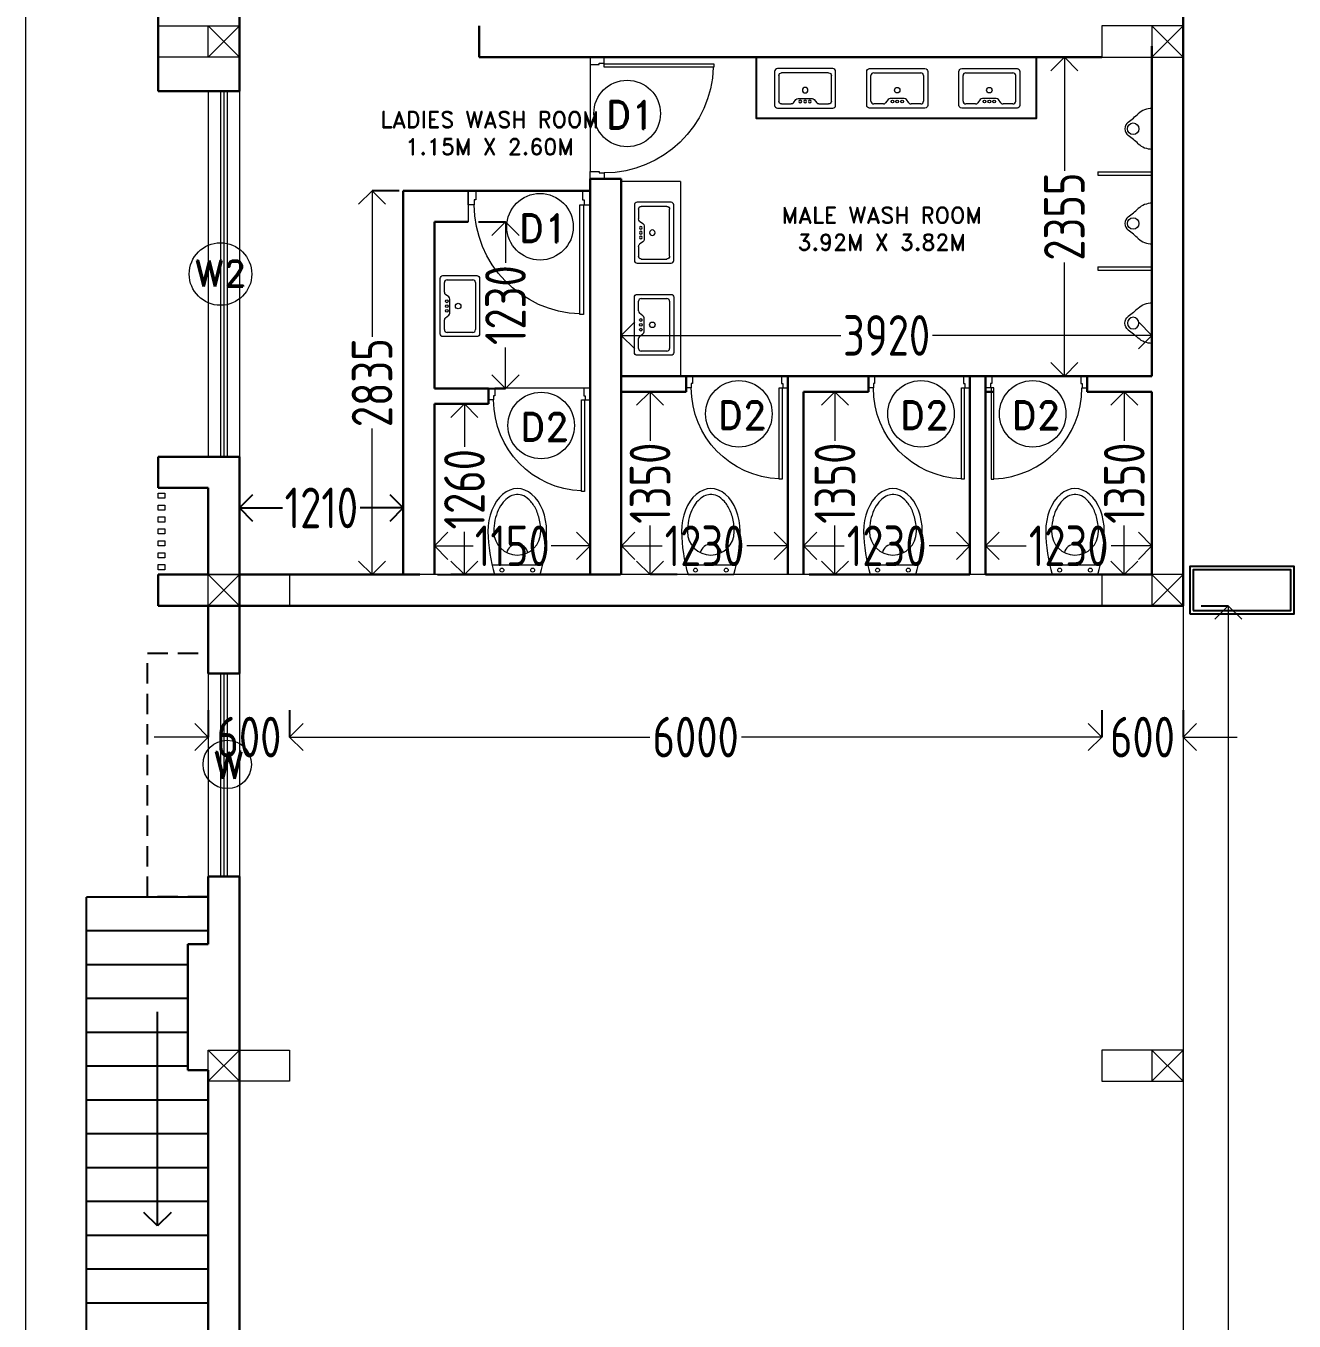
# Model space of a CAD drawing. Header units: inches. Extents: x -605 to 2991212, y -2872845 to 0.
# Drawn here: x 2447588 to 2456956, y -2774844 to -2765277 of the extents above; entities that cross this region are included whole.
import ezdxf

# ---------------------------------------------------------------- set-up
doc = ezdxf.new("R2010")
doc.units = ezdxf.units.IN
doc.header["$LTSCALE"] = 600
doc.header["$MEASUREMENT"] = 0
doc.linetypes.add('DASHED2', pattern=[0.375, 0.25, -0.125])
for name, color, linetype in [('BG&E - DIMENSIONS', 7, 'Continuous'), ('SnT-DIMENSION', 7, 'Continuous'), ('SnT-ROAD', 25, 'Continuous')]:
    doc.layers.add(name, color=color, linetype=linetype)
for name, color, linetype, lineweight in [('DIM', 251, 'Continuous', 0), ('elevation wall', 7, 'Continuous', 13), ('FURNITURE', 23, 'Continuous', 9), ('OBJET', 251, 'Continuous', 9), ('rRCC 2', 40, 'Continuous', 15), ('TEXT', 7, 'Continuous', 0), ('WALLS', 7, 'Continuous', 30)]:
    doc.layers.add(name, color=color, linetype=linetype, lineweight=lineweight)
doc.layers.add('window', color=7, linetype='Continuous', lineweight=15, true_color=0x735461)
doc.styles.add('DIM', font='geniso.shx', dxfattribs={"width": 0.85})
doc.styles.add('PV_ROMAND', font='romand.shx')
doc.styles.add('ROMAND', font='romand.shx')
doc.dimstyles.new('ST-100', dxfattribs={"dimscale": 100, "dimtxt": 2.5, "dimasz": 2, "dimexe": 0.18, "dimexo": 0.0625, "dimgap": 0.2, "dimtad": 0, "dimdec": 0, "dimzin": 0, "dimdsep": 46, "dimtxsty": 'DIM', "dimblk": 'OPEN90', "dimcen": 0.09, "dimclrd": 256, "dimclrt": 7, "dimadec": 0, "dimazin": 0, "dimtfac": 1, "dimtdec": 0, "dimtofl": 0, "dimtmove": 0, "dimatfit": 3, "dimldrblk": 'OPEN90', "dimfxl": 1, "dimtolj": 1, "dimtzin": 0, "dimlwd": -1, "dimarcsym": 0})

# ---------------------------------------------------------------- blocks, each defined once
blk = doc.blocks.new('_Open90')
at = {"color": 0, "linetype": 'ByBlock', "lineweight": -2}
for p, q in [((-0.5, 0.5), (0, 0)), ((0, 0), (-1, 0)), ((0, 0), (-0.5, -0.5))]:
    blk.add_line(p, q, dxfattribs=at)
blk = doc.blocks.new('*D2278')
at = {"layer": 'Defpoints', "color": 0, "linetype": 'ByBlock'}
for p in [(2611806, -2241094.8), (2613003.2, -2241094.8), (2613003.2, -2328514.8)]:
    blk.add_point(p, dxfattribs=at)
at = {"layer": 'DIM', "color": 0, "lineweight": -2}
for p, q in [((2612006, -2241094.8), (2611806, -2241094.8)), ((2612006, -2328514.8), (2611806, -2328514.8))]:
    blk.add_line(p, q, dxfattribs=at)
at = {"layer": 'DIM'}
for p, q in [((2611806, -2241294.8), (2611806, -2284363.9)), ((2611806, -2328314.8), (2611806, -2285245.6))]:
    blk.add_line(p, q, dxfattribs=at)
at = {"layer": 'DIM', "linetype": 'ByBlock', "xscale": 200, "yscale": 200, "zscale": 200}
for p, rotation in [((2611806, -2241094.8), 90), ((2611806, -2328514.8), 270)]:
    blk.add_blockref('_Open90', p, dxfattribs=dict(at, rotation=rotation))
at = {"layer": 'DIM', "color": 7, "linetype": 'ByBlock', "insert": (2611806, -2284804.8), "char_height": 300, "attachment_point": 5, "rotation": 90, "style": 'DIM'}
blk.add_mtext('\\A1;87420', dxfattribs=at)
blk = doc.blocks.new('sdfvgfdd')
at = {"layer": 'TEXT'}
blk.add_circle((2432365.2, -2352024.6), 178.8, dxfattribs=at)
at = {"layer": 'TEXT', "insert": (2432263.3, -2351931.7), "char_height": 200, "attachment_point": 1, "style": 'PV_ROMAND'}
blk.add_mtext('W', dxfattribs=at)
blk = doc.blocks.new('W2')
at = {"layer": 'TEXT'}
blk.add_circle((2459470.1, -2350999.3), 230.9, dxfattribs=at)
at = {"layer": 'TEXT', "insert": (2459278.3, -2350898.4), "char_height": 193.71, "attachment_point": 1, "style": 'PV_ROMAND'}
blk.add_mtext('W2', dxfattribs=at)
blk = doc.blocks.new('WC')
at = {"layer": 'OBJET'}
for p, q in [((-6.48, 2.5), (6.48, 2.5)), ((-5.84, 0), (5.84, 0))]:
    blk.add_line(p, q, dxfattribs=at)
for centre in [(-3.93, 1.15), (3.93, 1.15)]:
    blk.add_circle(centre, 0.504, dxfattribs=at)
for centre, radius, start, end in [((34.68, 11.75), 42.19, 181.0205, 196.1744), ((0, 11), 6, 180, 0), ((-34.68, 11.75), 42.19, 343.8256, 358.9795), ((0, 5), 2.79, 13.4234, 166.5766)]:
    blk.add_arc(centre, radius, start, end, dxfattribs=at)
blk.add_ellipse((0, 11), major_axis=(0, 11), ratio=0.681818, start_param=4.712389, end_param=7.853982, dxfattribs=at)
blk.add_open_spline([(6, 11), (6, 11.71), (5.95, 12.42), (5.68, 14.24), (5.38, 15.32), (4.55, 17.24), (4.03, 18.06), (2.88, 19.36), (2.26, 19.83), (1.01, 20.41), (0.39, 20.53), (-0.74, 20.46), (-1.26, 20.32), (-2.29, 19.8), (-2.8, 19.41), (-3.77, 18.39), (-4.22, 17.76), (-4.99, 16.29), (-5.31, 15.46), (-5.78, 13.68), (-5.93, 12.73), (-5.99, 11.52), (-6, 11.26), (-6, 11)], degree=3, knots=[4.712389, 4.712389, 4.712389, 4.712389, 4.92559, 4.92559, 5.275668, 5.275668, 5.625747, 5.625747, 5.975825, 5.975825, 6.325903, 6.325903, 6.616019, 6.616019, 6.906135, 6.906135, 7.196251, 7.196251, 7.486368, 7.486368, 7.776484, 7.776484, 7.853982, 7.853982, 7.853982, 7.853982], dxfattribs=at)
blk = doc.blocks.new('Urinal')
at = {"layer": 'OBJET'}
blk.add_circle((2454060.82, -2300340.1), 1.71, dxfattribs=at)
for centre, radius, start, end in [((2454055.28, -2300340.1), 6, 47.5611, 90), ((2454083.62, -2300309.11), 36, 227.5611, 233.6632), ((2454060.82, -2300340.1), 2.48, 306.3368, 53.6632), ((2454083.62, -2300371.1), 36, 126.3368, 132.4389), ((2454055.28, -2300340.1), 6, 270, 312.4389)]:
    blk.add_arc(centre, radius, start, end, dxfattribs=at)
blk = doc.blocks.new('door1')
at = {"layer": 'FURNITURE', "ltscale": 10}
blk.add_line((-29102.45, -2427.68), (-29134.02, -2427.68), dxfattribs=at)
for points in [[(-29103.25, -2391.1), (-29103.25, -2423.54), (-29102.22, -2423.54), (-29102.22, -2391.1)], [(-29134.02, -2425.03), (-29134.47, -2425.03), (-29134.47, -2423.52), (-29136.24, -2423.52), (-29136.24, -2427.68), (-29134.02, -2427.68)], [(-29102.45, -2425.03), (-29102.01, -2425.03), (-29102.01, -2423.52), (-29100.24, -2423.52), (-29100.24, -2427.68), (-29102.45, -2427.68)]]:
    blk.add_lwpolyline(points, close=True, dxfattribs=at)
blk.add_arc((-29102.22, -2423.52), 32.24, 91.8346, 180, dxfattribs=at)
blk = doc.blocks.new('D1')
at = {"layer": 'TEXT'}
blk.add_circle((2456730.2, -2276732.2), 245.7, dxfattribs=at)
at = {"layer": 'TEXT', "insert": (2456573, -2276639.1), "char_height": 206.12, "attachment_point": 1, "style": 'PV_ROMAND'}
blk.add_mtext('D1', dxfattribs=at)
blk = doc.blocks.new('D2')
at = {"layer": 'TEXT'}
blk.add_circle((2458088.9, -2300413.6), 245.7, dxfattribs=at)
at = {"layer": 'TEXT', "insert": (2457931.8, -2300320.5), "char_height": 206.12, "attachment_point": 1, "style": 'PV_ROMAND'}
blk.add_mtext('D2', dxfattribs=at)
blk = doc.blocks.new('*D2280')
at = {"layer": 'Defpoints', "color": 0, "linetype": 'ByBlock'}
for p in [(2620238.2, -2298520.3), (2620687.4, -2298520.3), (2620353.2, -2325509.3)]:
    blk.add_point(p, dxfattribs=at)
at = {"layer": 'DIM', "color": 0, "lineweight": -2}
for p, q in [((2620487.4, -2298520.3), (2620687.4, -2298520.3)), ((2620487.4, -2325509.3), (2620687.4, -2325509.3))]:
    blk.add_line(p, q, dxfattribs=at)
at = {"layer": 'DIM'}
for p, q in [((2620687.4, -2298720.3), (2620687.4, -2311585.8)), ((2620687.4, -2325309.3), (2620687.4, -2312443.7))]:
    blk.add_line(p, q, dxfattribs=at)
at = {"layer": 'DIM', "linetype": 'ByBlock', "xscale": 200, "yscale": 200, "zscale": 200}
for p, rotation in [((2620687.4, -2298520.3), 90), ((2620687.4, -2325509.3), 270)]:
    blk.add_blockref('_Open90', p, dxfattribs=dict(at, rotation=rotation))
at = {"layer": 'DIM', "color": 7, "linetype": 'ByBlock', "insert": (2620687.4, -2312014.8), "char_height": 300, "attachment_point": 5, "rotation": 90, "style": 'DIM'}
blk.add_mtext('\\A1;26989', dxfattribs=at)
blk = doc.blocks.new('*D2281')
at = {"layer": 'Defpoints', "color": 0, "linetype": 'ByBlock'}
for p in [(2613753.2, -2298520.3), (2619753.2, -2298520.3), (2613753.2, -2299490.4)]:
    blk.add_point(p, dxfattribs=at)
at = {"layer": 'DIM', "color": 0, "lineweight": -2}
for p, q in [((2613753.2, -2299290.4), (2613753.2, -2299490.4)), ((2619753.2, -2299290.4), (2619753.2, -2299490.4))]:
    blk.add_line(p, q, dxfattribs=at)
at = {"layer": 'DIM'}
for p, q in [((2613953.2, -2299490.4), (2616414.3, -2299490.4)), ((2619553.2, -2299490.4), (2617092, -2299490.4))]:
    blk.add_line(p, q, dxfattribs=at)
at = {"layer": 'DIM', "linetype": 'ByBlock', "xscale": 200, "yscale": 200, "zscale": 200, "rotation": 180}
blk.add_blockref('_Open90', (2613753.2, -2299490.4), dxfattribs=at)
at = {"layer": 'DIM', "linetype": 'ByBlock', "xscale": 200, "yscale": 200, "zscale": 200}
blk.add_blockref('_Open90', (2619753.2, -2299490.4), dxfattribs=at)
at = {"layer": 'DIM', "color": 7, "linetype": 'ByBlock', "insert": (2616753.2, -2299490.4), "char_height": 300, "attachment_point": 5, "style": 'DIM'}
blk.add_mtext('\\A1;6000', dxfattribs=at)
blk = doc.blocks.new('*D2282')
at = {"layer": 'Defpoints', "color": 0, "linetype": 'ByBlock'}
for p in [(2619753.2, -2298520.3), (2620353.2, -2298520.3), (2620353.2, -2299490.4)]:
    blk.add_point(p, dxfattribs=at)
at = {"layer": 'DIM', "color": 0, "lineweight": -2}
for p, q in [((2619753.2, -2299290.4), (2619753.2, -2299490.4)), ((2620353.2, -2299290.4), (2620353.2, -2299490.4))]:
    blk.add_line(p, q, dxfattribs=at)
at = {"layer": 'DIM'}
for p, q in [((2619553.2, -2299490.4), (2619353.2, -2299490.4)), ((2620553.2, -2299490.4), (2620753.2, -2299490.4))]:
    blk.add_line(p, q, dxfattribs=at)
at = {"layer": 'DIM', "linetype": 'ByBlock', "xscale": 200, "yscale": 200, "zscale": 200}
blk.add_blockref('_Open90', (2619753.2, -2299490.4), dxfattribs=at)
at = {"layer": 'DIM', "linetype": 'ByBlock', "xscale": 200, "yscale": 200, "zscale": 200, "rotation": 180}
blk.add_blockref('_Open90', (2620353.2, -2299490.4), dxfattribs=at)
at = {"layer": 'DIM', "color": 7, "linetype": 'ByBlock', "insert": (2620053.2, -2299490.4), "char_height": 300, "attachment_point": 5, "style": 'DIM'}
blk.add_mtext('\\A1;600', dxfattribs=at)
blk = doc.blocks.new('*D2283')
at = {"layer": 'Defpoints', "color": 0, "linetype": 'ByBlock'}
for p in [(2613153.2, -2298520.3), (2613753.2, -2298520.3), (2613753.2, -2299490.4)]:
    blk.add_point(p, dxfattribs=at)
at = {"layer": 'DIM', "color": 0, "lineweight": -2}
for p, q in [((2613153.2, -2299290.4), (2613153.2, -2299490.4)), ((2613753.2, -2299290.4), (2613753.2, -2299490.4))]:
    blk.add_line(p, q, dxfattribs=at)
at = {"layer": 'DIM'}
for p, q in [((2612953.2, -2299490.4), (2612753.2, -2299490.4)), ((2613953.2, -2299490.4), (2614153.2, -2299490.4))]:
    blk.add_line(p, q, dxfattribs=at)
at = {"layer": 'DIM', "linetype": 'ByBlock', "xscale": 200, "yscale": 200, "zscale": 200}
blk.add_blockref('_Open90', (2613153.2, -2299490.4), dxfattribs=at)
at = {"layer": 'DIM', "linetype": 'ByBlock', "xscale": 200, "yscale": 200, "zscale": 200, "rotation": 180}
blk.add_blockref('_Open90', (2613753.2, -2299490.4), dxfattribs=at)
at = {"layer": 'DIM', "color": 7, "linetype": 'ByBlock', "insert": (2613453.2, -2299490.4), "char_height": 300, "attachment_point": 5, "style": 'DIM'}
blk.add_mtext('\\A1;600', dxfattribs=at)
blk = doc.blocks.new('*D2284')
at = {"layer": 'Defpoints', "color": 0, "linetype": 'ByBlock'}
for p in [(2614593.3, -2295455.1), (2614362.8, -2298290.3), (2614593.3, -2298290.3)]:
    blk.add_point(p, dxfattribs=at)
at = {"layer": 'DIM', "color": 0, "lineweight": -2}
for p, q in [((2614562.8, -2295455.1), (2614362.8, -2295455.1)), ((2614562.8, -2298290.3), (2614362.8, -2298290.3))]:
    blk.add_line(p, q, dxfattribs=at)
at = {"layer": 'DIM'}
for p, q in [((2614362.8, -2295655.1), (2614362.8, -2296534)), ((2614362.8, -2298090.3), (2614362.8, -2297211.5))]:
    blk.add_line(p, q, dxfattribs=at)
at = {"layer": 'DIM', "linetype": 'ByBlock', "xscale": 200, "yscale": 200, "zscale": 200}
for p, rotation in [((2614362.8, -2295455.1), 90), ((2614362.8, -2298290.3), 270)]:
    blk.add_blockref('_Open90', p, dxfattribs=dict(at, rotation=rotation))
at = {"layer": 'DIM', "color": 7, "linetype": 'ByBlock', "insert": (2614362.8, -2296872.7), "char_height": 300, "attachment_point": 5, "rotation": 90, "style": 'DIM'}
blk.add_mtext('\\A1;2835', dxfattribs=at)
blk = doc.blocks.new('*D2285')
at = {"layer": 'Defpoints', "color": 0, "linetype": 'ByBlock'}
for p in [(2614823.3, -2295685.1), (2614823.3, -2296914.9), (2615348.4, -2296914.9)]:
    blk.add_point(p, dxfattribs=at)
at = {"layer": 'DIM', "color": 0, "lineweight": -2}
for p, q in [((2615148.4, -2295685.1), (2615348.4, -2295685.1)), ((2615148.4, -2296914.9), (2615348.4, -2296914.9))]:
    blk.add_line(p, q, dxfattribs=at)
at = {"layer": 'DIM'}
for p, q in [((2615348.4, -2295885.1), (2615348.4, -2295986.6)), ((2615348.4, -2296714.9), (2615348.4, -2296613.3))]:
    blk.add_line(p, q, dxfattribs=at)
at = {"layer": 'DIM', "linetype": 'ByBlock', "xscale": 200, "yscale": 200, "zscale": 200}
for p, rotation in [((2615348.4, -2295685.1), 90), ((2615348.4, -2296914.9), 270)]:
    blk.add_blockref('_Open90', p, dxfattribs=dict(at, rotation=rotation))
at = {"layer": 'DIM', "color": 7, "linetype": 'ByBlock', "insert": (2615348.4, -2296300), "char_height": 300, "attachment_point": 5, "rotation": 90, "style": 'DIM'}
blk.add_mtext('\\A1;1230', dxfattribs=at)
blk = doc.blocks.new('*D2286')
at = {"layer": 'Defpoints', "color": 0, "linetype": 'ByBlock'}
for p in [(2614823.3, -2297029.9), (2614823.3, -2298290.3), (2615045, -2298290.3)]:
    blk.add_point(p, dxfattribs=at)
at = {"layer": 'DIM', "color": 0, "lineweight": -2}
for p, q in [((2614845, -2297029.9), (2615045, -2297029.9)), ((2614845, -2298290.3), (2615045, -2298290.3))]:
    blk.add_line(p, q, dxfattribs=at)
at = {"layer": 'DIM'}
for p, q in [((2615045, -2297229.9), (2615045, -2297346.7)), ((2615045, -2298090.3), (2615045, -2297973.4))]:
    blk.add_line(p, q, dxfattribs=at)
at = {"layer": 'DIM', "linetype": 'ByBlock', "xscale": 200, "yscale": 200, "zscale": 200}
for p, rotation in [((2615045, -2297029.9), 90), ((2615045, -2298290.3), 270)]:
    blk.add_blockref('_Open90', p, dxfattribs=dict(at, rotation=rotation))
at = {"layer": 'DIM', "color": 7, "linetype": 'ByBlock', "insert": (2615045, -2297660.1), "char_height": 300, "attachment_point": 5, "rotation": 90, "style": 'DIM'}
blk.add_mtext('\\A1;1260', dxfattribs=at)
blk = doc.blocks.new('*D2287')
at = {"layer": 'Defpoints', "color": 0, "linetype": 'ByBlock'}
for p in [(2614823.3, -2297029.9), (2615973.6, -2297029.9), (2615973.6, -2298077.7)]:
    blk.add_point(p, dxfattribs=at)
at = {"layer": 'DIM', "color": 0, "lineweight": -2}
for p, q in [((2614823.3, -2297877.7), (2614823.3, -2298077.7)), ((2615973.6, -2297877.7), (2615973.6, -2298077.7))]:
    blk.add_line(p, q, dxfattribs=at)
at = {"layer": 'DIM'}
for p, q in [((2615023.3, -2298077.7), (2615110.6, -2298077.7)), ((2615773.6, -2298077.7), (2615686.3, -2298077.7))]:
    blk.add_line(p, q, dxfattribs=at)
at = {"layer": 'DIM', "linetype": 'ByBlock', "xscale": 200, "yscale": 200, "zscale": 200, "rotation": 180}
blk.add_blockref('_Open90', (2614823.3, -2298077.7), dxfattribs=at)
at = {"layer": 'DIM', "linetype": 'ByBlock', "xscale": 200, "yscale": 200, "zscale": 200}
blk.add_blockref('_Open90', (2615973.6, -2298077.7), dxfattribs=at)
at = {"layer": 'DIM', "color": 7, "linetype": 'ByBlock', "insert": (2615398.5, -2298077.7), "char_height": 300, "attachment_point": 5, "style": 'DIM'}
blk.add_mtext('\\A1;1150', dxfattribs=at)
blk = doc.blocks.new('*D2288')
at = {"layer": 'Defpoints', "color": 0, "linetype": 'ByBlock'}
for p in [(2620123.2, -2298077.7), (2618893.6, -2298290.3), (2620123.2, -2298290.3)]:
    blk.add_point(p, dxfattribs=at)
at = {"layer": 'DIM', "color": 0, "lineweight": -2}
for p, q in [((2618893.6, -2298277.7), (2618893.6, -2298077.7)), ((2620123.2, -2298277.7), (2620123.2, -2298077.7))]:
    blk.add_line(p, q, dxfattribs=at)
at = {"layer": 'DIM'}
for p, q in [((2619093.6, -2298077.7), (2619195, -2298077.7)), ((2619923.2, -2298077.7), (2619821.7, -2298077.7))]:
    blk.add_line(p, q, dxfattribs=at)
at = {"layer": 'DIM', "linetype": 'ByBlock', "xscale": 200, "yscale": 200, "zscale": 200, "rotation": 180}
blk.add_blockref('_Open90', (2618893.6, -2298077.7), dxfattribs=at)
at = {"layer": 'DIM', "linetype": 'ByBlock', "xscale": 200, "yscale": 200, "zscale": 200}
blk.add_blockref('_Open90', (2620123.2, -2298077.7), dxfattribs=at)
at = {"layer": 'DIM', "color": 7, "linetype": 'ByBlock', "insert": (2619508.4, -2298077.7), "char_height": 300, "attachment_point": 5, "style": 'DIM'}
blk.add_mtext('\\A1;1230', dxfattribs=at)
blk = doc.blocks.new('*D2289')
at = {"layer": 'Defpoints', "color": 0, "linetype": 'ByBlock'}
for p in [(2619918.9, -2296939.8), (2620123.2, -2296939.8), (2620123.2, -2298290.3)]:
    blk.add_point(p, dxfattribs=at)
at = {"layer": 'DIM', "color": 0, "lineweight": -2}
for p, q in [((2620118.9, -2296939.8), (2619918.9, -2296939.8)), ((2620118.9, -2298290.3), (2619918.9, -2298290.3))]:
    blk.add_line(p, q, dxfattribs=at)
at = {"layer": 'DIM'}
for p, q in [((2619918.9, -2297139.8), (2619918.9, -2297301.7)), ((2619918.9, -2298090.3), (2619918.9, -2297928.4))]:
    blk.add_line(p, q, dxfattribs=at)
at = {"layer": 'DIM', "linetype": 'ByBlock', "xscale": 200, "yscale": 200, "zscale": 200}
for p, rotation in [((2619918.9, -2296939.8), 90), ((2619918.9, -2298290.3), 270)]:
    blk.add_blockref('_Open90', p, dxfattribs=dict(at, rotation=rotation))
at = {"layer": 'DIM', "color": 7, "linetype": 'ByBlock', "insert": (2619918.9, -2297615.1), "char_height": 300, "attachment_point": 5, "rotation": 90, "style": 'DIM'}
blk.add_mtext('\\A1;1350', dxfattribs=at)
blk = doc.blocks.new('*D2290')
at = {"layer": 'Defpoints', "color": 0, "linetype": 'ByBlock'}
for p in [(2619476.4, -2294468.4), (2620123.2, -2294468.4), (2620123.2, -2296823.8)]:
    blk.add_point(p, dxfattribs=at)
at = {"layer": 'DIM', "color": 0, "lineweight": -2}
for p, q in [((2619676.4, -2294468.4), (2619476.4, -2294468.4)), ((2619676.4, -2296823.8), (2619476.4, -2296823.8))]:
    blk.add_line(p, q, dxfattribs=at)
at = {"layer": 'DIM'}
for p, q in [((2619476.4, -2294668.4), (2619476.4, -2295307.4)), ((2619476.4, -2296623.8), (2619476.4, -2295984.9))]:
    blk.add_line(p, q, dxfattribs=at)
at = {"layer": 'DIM', "linetype": 'ByBlock', "xscale": 200, "yscale": 200, "zscale": 200}
for p, rotation in [((2619476.4, -2294468.4), 90), ((2619476.4, -2296823.8), 270)]:
    blk.add_blockref('_Open90', p, dxfattribs=dict(at, rotation=rotation))
at = {"layer": 'DIM', "color": 7, "linetype": 'ByBlock', "insert": (2619476.4, -2295646.1), "char_height": 300, "attachment_point": 5, "rotation": 90, "style": 'DIM'}
blk.add_mtext('\\A1;2355', dxfattribs=at)
blk = doc.blocks.new('*D2294')
at = {"layer": 'BG&E - DIMENSIONS', "color": 0, "linetype": 'ByBlock', "lineweight": -2}
for p, q in [((2613383.2, -2298097.7), (2613383.2, -2297797.7)), ((2614593.3, -2298097.7), (2614593.3, -2297797.7))]:
    blk.add_line(p, q, dxfattribs=at)
at = {"layer": 'BG&E - DIMENSIONS', "linetype": 'ByBlock'}
for p, q in [((2613583.2, -2297797.7), (2613700.4, -2297797.7)), ((2614393.3, -2297797.7), (2614276.1, -2297797.7))]:
    blk.add_line(p, q, dxfattribs=at)
at = {"layer": 'Defpoints', "color": 0, "linetype": 'ByBlock'}
for p in [(2613383.2, -2297797.7), (2613383.2, -2298290.3), (2614593.3, -2298290.3)]:
    blk.add_point(p, dxfattribs=at)
at = {"layer": 'BG&E - DIMENSIONS', "linetype": 'ByBlock', "xscale": 200, "yscale": 200, "zscale": 200, "rotation": 180}
blk.add_blockref('_Open90', (2613383.2, -2297797.7), dxfattribs=at)
at = {"layer": 'BG&E - DIMENSIONS', "linetype": 'ByBlock', "xscale": 200, "yscale": 200, "zscale": 200}
blk.add_blockref('_Open90', (2614593.3, -2297797.7), dxfattribs=at)
at = {"layer": 'BG&E - DIMENSIONS', "color": 7, "linetype": 'ByBlock', "insert": (2613988.2, -2297797.7), "char_height": 300, "attachment_point": 5, "style": 'DIM'}
blk.add_mtext('\\A1;1210', dxfattribs=at)
blk = doc.blocks.new('*D2295')
at = {"layer": 'Defpoints', "color": 0, "linetype": 'ByBlock'}
for p in [(2618778.6, -2298077.7), (2617549, -2298290.3), (2618778.6, -2298290.3)]:
    blk.add_point(p, dxfattribs=at)
at = {"layer": 'DIM', "color": 0, "lineweight": -2}
for p, q in [((2617549, -2298277.7), (2617549, -2298077.7)), ((2618778.6, -2298277.7), (2618778.6, -2298077.7))]:
    blk.add_line(p, q, dxfattribs=at)
at = {"layer": 'DIM'}
for p, q in [((2617749, -2298077.7), (2617850.4, -2298077.7)), ((2618578.6, -2298077.7), (2618477.1, -2298077.7))]:
    blk.add_line(p, q, dxfattribs=at)
at = {"layer": 'DIM', "linetype": 'ByBlock', "xscale": 200, "yscale": 200, "zscale": 200, "rotation": 180}
blk.add_blockref('_Open90', (2617549, -2298077.7), dxfattribs=at)
at = {"layer": 'DIM', "linetype": 'ByBlock', "xscale": 200, "yscale": 200, "zscale": 200}
blk.add_blockref('_Open90', (2618778.6, -2298077.7), dxfattribs=at)
at = {"layer": 'DIM', "color": 7, "linetype": 'ByBlock', "insert": (2618163.8, -2298077.7), "char_height": 300, "attachment_point": 5, "style": 'DIM'}
blk.add_mtext('\\A1;1230', dxfattribs=at)
blk = doc.blocks.new('*D2296')
at = {"layer": 'Defpoints', "color": 0, "linetype": 'ByBlock'}
for p in [(2617782.1, -2296939.8), (2617986.4, -2296939.8), (2619331, -2298290.3)]:
    blk.add_point(p, dxfattribs=at)
at = {"layer": 'DIM', "color": 0, "lineweight": -2}
for p, q in [((2617982.1, -2296939.8), (2617782.1, -2296939.8)), ((2617982.1, -2298290.3), (2617782.1, -2298290.3))]:
    blk.add_line(p, q, dxfattribs=at)
at = {"layer": 'DIM'}
for p, q in [((2617782.1, -2297139.8), (2617782.1, -2297301.7)), ((2617782.1, -2298090.3), (2617782.1, -2297928.4))]:
    blk.add_line(p, q, dxfattribs=at)
at = {"layer": 'DIM', "linetype": 'ByBlock', "xscale": 200, "yscale": 200, "zscale": 200}
for p, rotation in [((2617782.1, -2296939.8), 90), ((2617782.1, -2298290.3), 270)]:
    blk.add_blockref('_Open90', p, dxfattribs=dict(at, rotation=rotation))
at = {"layer": 'DIM', "color": 7, "linetype": 'ByBlock', "insert": (2617782.1, -2297615.1), "char_height": 300, "attachment_point": 5, "rotation": 90, "style": 'DIM'}
blk.add_mtext('\\A1;1350', dxfattribs=at)
blk = doc.blocks.new('*D2297')
at = {"layer": 'Defpoints', "color": 0, "linetype": 'ByBlock'}
for p in [(2617433.6, -2298077.7), (2616204, -2298290.3), (2617433.6, -2298290.3)]:
    blk.add_point(p, dxfattribs=at)
at = {"layer": 'DIM', "color": 0, "lineweight": -2}
for p, q in [((2616204, -2298277.7), (2616204, -2298077.7)), ((2617433.6, -2298277.7), (2617433.6, -2298077.7))]:
    blk.add_line(p, q, dxfattribs=at)
at = {"layer": 'DIM'}
for p, q in [((2616404, -2298077.7), (2616505.4, -2298077.7)), ((2617233.6, -2298077.7), (2617132.1, -2298077.7))]:
    blk.add_line(p, q, dxfattribs=at)
at = {"layer": 'DIM', "linetype": 'ByBlock', "xscale": 200, "yscale": 200, "zscale": 200, "rotation": 180}
blk.add_blockref('_Open90', (2616204, -2298077.7), dxfattribs=at)
at = {"layer": 'DIM', "linetype": 'ByBlock', "xscale": 200, "yscale": 200, "zscale": 200}
blk.add_blockref('_Open90', (2617433.6, -2298077.7), dxfattribs=at)
at = {"layer": 'DIM', "color": 7, "linetype": 'ByBlock', "insert": (2616818.8, -2298077.7), "char_height": 300, "attachment_point": 5, "style": 'DIM'}
blk.add_mtext('\\A1;1230', dxfattribs=at)
blk = doc.blocks.new('*D2298')
at = {"layer": 'Defpoints', "color": 0, "linetype": 'ByBlock'}
for p in [(2616416, -2296939.8), (2616620.3, -2296939.8), (2619309.9, -2298290.3)]:
    blk.add_point(p, dxfattribs=at)
at = {"layer": 'DIM', "color": 0, "lineweight": -2}
for p, q in [((2616616, -2296939.8), (2616416, -2296939.8)), ((2616616, -2298290.3), (2616416, -2298290.3))]:
    blk.add_line(p, q, dxfattribs=at)
at = {"layer": 'DIM'}
for p, q in [((2616416, -2297139.8), (2616416, -2297301.7)), ((2616416, -2298090.3), (2616416, -2297928.4))]:
    blk.add_line(p, q, dxfattribs=at)
at = {"layer": 'DIM', "linetype": 'ByBlock', "xscale": 200, "yscale": 200, "zscale": 200}
for p, rotation in [((2616416, -2296939.8), 90), ((2616416, -2298290.3), 270)]:
    blk.add_blockref('_Open90', p, dxfattribs=dict(at, rotation=rotation))
at = {"layer": 'DIM', "color": 7, "linetype": 'ByBlock', "insert": (2616416, -2297615.1), "char_height": 300, "attachment_point": 5, "rotation": 90, "style": 'DIM'}
blk.add_mtext('\\A1;1350', dxfattribs=at)
blk = doc.blocks.new('svsdsdcsd')
at = {"layer": 'OBJET', "linetype": 'ByBlock'}
for p, q in [((165026.23, -53640.84), (165026.23, -53633.05)), ((165027.08, -53632.21), (165041.39, -53632.21)), ((165042.23, -53633.05), (165042.23, -53640.84)), ((165030.02, -53641.68), (165027.08, -53641.68)), ((165031.46, -53640.33), (165030.7, -53641.34)), ((165036.34, -53640), (165032.13, -53640)), ((165037.77, -53641.34), (165037.01, -53640.33)), ((165041.39, -53641.68), (165038.44, -53641.68))]:
    blk.add_line(p, q, dxfattribs=at)
blk.add_lwpolyline([(165042.66, -53642.94), (165025.81, -53642.94, -0.414214), (165024.97, -53642.1), (165024.97, -53631.78, -0.414214), (165025.81, -53630.94), (165042.66, -53630.94, -0.414214), (165043.5, -53631.78), (165043.5, -53642.1, -0.414214)], format="xyb", close=True, dxfattribs=at)
for centre, radius in [((165034.23, -53637.47), 0.842), ((165032.77, -53640.95), 0.421), ((165034.23, -53640.95), 0.421), ((165035.7, -53640.95), 0.421)]:
    blk.add_circle(centre, radius, dxfattribs=at)
for centre, start, end in [((165027.08, -53633.05), 90, 180), ((165041.39, -53633.05), 0, 90), ((165027.08, -53640.84), 180, 270), ((165030.02, -53640.84), 270, 323.1301), ((165032.13, -53640.84), 90, 143.1301), ((165036.34, -53640.84), 36.8699, 90), ((165038.44, -53640.84), 216.8699, 270), ((165041.39, -53640.84), 270, 0)]:
    blk.add_arc(centre, 0.842, start, end, dxfattribs=at)
blk = doc.blocks.new('*D2299')
at = {"layer": 'Defpoints', "color": 0, "linetype": 'ByBlock'}
for p in [(2616203.6, -2295863.5), (2620123.2, -2296164.5), (2620123.2, -2296523.6)]:
    blk.add_point(p, dxfattribs=at)
at = {"layer": 'DIM', "color": 0, "lineweight": -2}
for p, q in [((2616203.6, -2296323.6), (2616203.6, -2296523.6)), ((2620123.2, -2296323.6), (2620123.2, -2296523.6))]:
    blk.add_line(p, q, dxfattribs=at)
at = {"layer": 'DIM'}
for p, q in [((2616403.6, -2296523.6), (2617824.1, -2296523.6)), ((2619923.2, -2296523.6), (2618502.7, -2296523.6))]:
    blk.add_line(p, q, dxfattribs=at)
at = {"layer": 'DIM', "linetype": 'ByBlock', "xscale": 200, "yscale": 200, "zscale": 200, "rotation": 180}
blk.add_blockref('_Open90', (2616203.6, -2296523.6), dxfattribs=at)
at = {"layer": 'DIM', "linetype": 'ByBlock', "xscale": 200, "yscale": 200, "zscale": 200}
blk.add_blockref('_Open90', (2620123.2, -2296523.6), dxfattribs=at)
at = {"layer": 'DIM', "color": 7, "linetype": 'ByBlock', "insert": (2618163.4, -2296523.6), "char_height": 300, "attachment_point": 5, "style": 'DIM'}
blk.add_mtext('\\A1;3920', dxfattribs=at)
blk = doc.blocks.new('GGG')
at = {"color": 7, "linetype": 'DASHED2'}
for p, q in [((2612703.2, -2300670.5), (2612703.2, -2298870.3)), ((2612703.2, -2298870.3), (2613153.2, -2298870.3)), ((2613153.2, -2300670.5), (2612703.2, -2300670.5))]:
    blk.add_line(p, q, dxfattribs=at)
at = {"color": 1, "linetype": 'ByBlock'}
for p, q in [((2613153.2, -2300671.8), (2612253.2, -2300671.8)), ((2612253.2, -2306821.8), (2612253.2, -2300671.8)), ((2613153.2, -2300921.8), (2612253.2, -2300921.8)), ((2613003.2, -2301171.8), (2612253.2, -2301171.8)), ((2613003.2, -2301421.8), (2612253.2, -2301421.8)), ((2613003.2, -2301671.8), (2612253.2, -2301671.8)), ((2613003.2, -2301921.8), (2612253.2, -2301921.8)), ((2613153.2, -2302171.8), (2612253.2, -2302171.8)), ((2613153.2, -2302421.8), (2612253.2, -2302421.8)), ((2613153.2, -2302671.8), (2612253.2, -2302671.8)), ((2613153.2, -2302921.8), (2612253.2, -2302921.8)), ((2613153.2, -2303171.8), (2612253.2, -2303171.8)), ((2613153.2, -2303421.8), (2612253.2, -2303421.8)), ((2613153.2, -2303671.8), (2612253.2, -2303671.8))]:
    blk.add_line(p, q, dxfattribs=at)
blk.add_lwpolyline([(2617202.9, -2294467.4), (2619268.6, -2294467.4), (2619268.6, -2294920.3), (2617202.9, -2294920.3)], close=True)
at = {"color": 3, "linetype": 'ByBlock'}
blk.add_lwpolyline([(2620403.2, -2298580.3), (2621173.2, -2298580.3), (2621173.2, -2298230.3), (2620403.2, -2298230.3)], close=True, dxfattribs=at)
at = {"color": 2, "linetype": 'ByBlock'}
blk.add_lwpolyline([(2620428.2, -2298555.3), (2621148.2, -2298555.3), (2621148.2, -2298255.3), (2620428.2, -2298255.3)], close=True, dxfattribs=at)
at = {"layer": 'DIM', "linetype": 'ByBlock'}
blk.add_line((2619554.9, -2298290.3), (2613153.2, -2298290.3), dxfattribs=at)
at = {"layer": 'DIM'}
blk.add_lwpolyline([(2615073.6, -2295455.1), (2615073.6, -2295685.1)], dxfattribs=at)
at = {"layer": 'elevation wall', "color": 1, "linetype": 'ByBlock'}
blk.add_line((2613153.2, -2297740.3), (2613153.2, -2298190.3), dxfattribs=at)
at = {"layer": 'OBJET', "linetype": 'ByBlock'}
for q in [(2616203.6, -2295385.8), (2616641.5, -2296824.3)]:
    blk.add_line((2616641.5, -2295385.8), q, dxfattribs=at)
at = {"layer": 'rRCC 2', "color": 6}
for p, q in [((2613153.2, -2294237.4), (2613383.2, -2294467.4)), ((2613153.2, -2294467.4), (2613383.2, -2294237.4)), ((2620353.2, -2294237.4), (2620123.2, -2294467.4)), ((2620353.2, -2294467.4), (2620123.2, -2294237.4)), ((2613153.2, -2298290.3), (2613383.2, -2298520.3)), ((2613153.2, -2298520.3), (2613383.2, -2298290.3)), ((2620353.2, -2298290.3), (2620123.2, -2298520.3)), ((2620353.2, -2298520.3), (2620123.2, -2298290.3)), ((2613153.2, -2301801.8), (2613383.2, -2302031.8)), ((2613153.2, -2302031.8), (2613383.2, -2301801.8)), ((2620353.2, -2301801.8), (2620123.2, -2302031.8)), ((2620353.2, -2302031.8), (2620123.2, -2301801.8))]:
    blk.add_line(p, q, dxfattribs=at)
for points in [[(2612783.2, -2294467.4), (2612783.2, -2294237.4), (2613383.2, -2294237.4), (2613383.2, -2294467.4)], [(2613153.2, -2294237.4), (2613383.2, -2294237.4), (2613383.2, -2294467.4), (2613153.2, -2294467.4)], [(2620353.2, -2294467.4), (2620353.2, -2294237.4), (2619753.2, -2294237.4), (2619753.2, -2294467.4)], [(2620353.2, -2294237.4), (2620123.2, -2294237.4), (2620123.2, -2294467.4), (2620353.2, -2294467.4)], [(2613153.2, -2298520.3), (2613153.2, -2298290.3), (2613753.2, -2298290.3), (2613753.2, -2298520.3)], [(2613153.2, -2298290.3), (2613383.2, -2298290.3), (2613383.2, -2298520.3), (2613153.2, -2298520.3)], [(2620353.2, -2298520.3), (2620353.2, -2298290.3), (2619753.2, -2298290.3), (2619753.2, -2298520.3)], [(2620353.2, -2298290.3), (2620123.2, -2298290.3), (2620123.2, -2298520.3), (2620353.2, -2298520.3)], [(2613153.2, -2302031.8), (2613153.2, -2301801.8), (2613753.2, -2301801.8), (2613753.2, -2302031.8)], [(2613153.2, -2301801.8), (2613383.2, -2301801.8), (2613383.2, -2302031.8), (2613153.2, -2302031.8)], [(2620353.2, -2302031.8), (2620353.2, -2301801.8), (2619753.2, -2301801.8), (2619753.2, -2302031.8)], [(2620353.2, -2301801.8), (2620123.2, -2301801.8), (2620123.2, -2302031.8), (2620353.2, -2302031.8)]]:
    blk.add_lwpolyline(points, close=True, dxfattribs=at)
at = {"layer": 'WALLS', "linetype": 'ByBlock'}
for p, q in [((2620353.2, -2293251.7), (2620353.2, -2298520.3)), ((2612783.2, -2293820.3), (2612783.2, -2294720.3)), ((2613383.2, -2293820.3), (2613383.2, -2294720.3)), ((2615153.2, -2294467.4), (2615153.2, -2294237.4)), ((2620123.2, -2294387.4), (2620123.2, -2296824.8)), ((2615153.2, -2294467.4), (2619753.2, -2294467.4)), ((2612783.2, -2294720.3), (2613383.2, -2294720.3)), ((2615973.6, -2295367.4), (2615973.6, -2298290.3)), ((2616203.6, -2295367.4), (2616203.6, -2298290.3)), ((2616203.6, -2296824.3), (2616203.6, -2295367.4)), ((2614823.3, -2295455.1), (2615973.6, -2295455.1)), ((2614823.3, -2296914.9), (2614823.3, -2295685.1)), ((2616203.6, -2296824.3), (2616641.5, -2296824.3)), ((2620123.2, -2296824.8), (2616203.6, -2296824.8)), ((2616683.6, -2296824.8), (2616683.6, -2296939.8)), ((2617433.6, -2296824.8), (2617433.6, -2298290.3)), ((2618028.6, -2296824.8), (2618028.6, -2296939.8)), ((2618893.6, -2296824.8), (2618778.6, -2296824.8)), ((2618778.6, -2296824.8), (2618778.6, -2298290.3)), ((2618893.6, -2296824.8), (2618893.6, -2298290.3)), ((2619643.6, -2296824.8), (2619643.6, -2296939.8)), ((2615223.6, -2296914.9), (2614823.3, -2296914.9)), ((2615223.6, -2297029.9), (2615223.6, -2296914.9)), ((2616683.6, -2296939.8), (2616203.6, -2296939.8)), ((2617548.6, -2296939.8), (2617548.6, -2298290.3)), ((2618028.6, -2296939.8), (2617548.6, -2296939.8)), ((2618956.4, -2296939.8), (2618893.6, -2296939.8)), ((2620123.2, -2296939.8), (2619643.6, -2296939.8)), ((2620123.2, -2296939.8), (2620123.2, -2298290.3)), ((2614823.3, -2298290.3), (2614823.3, -2297029.9)), ((2615223.6, -2297029.9), (2614823.3, -2297029.9)), ((2612783.2, -2297650.3), (2612783.2, -2297420.3)), ((2612783.2, -2297420.3), (2613153.2, -2297420.3)), ((2613153.2, -2297420.3), (2613383.2, -2297420.3)), ((2613383.2, -2297420.3), (2613383.2, -2299020.3)), ((2612783.2, -2297650.3), (2613153.2, -2297650.3)), ((2613153.2, -2297650.3), (2613153.2, -2298290.3)), ((2613153.2, -2298290.3), (2612783.2, -2298290.3)), ((2612783.2, -2298520.3), (2612783.2, -2298290.3)), ((2613383.2, -2298290.3), (2614715.2, -2298290.3)), ((2614945.2, -2298290.3), (2616196.7, -2298290.3)), ((2617590.7, -2298290.3), (2618778.6, -2298290.3)), ((2618893.6, -2298290.3), (2620123.2, -2298290.3)), ((2613153.2, -2298520.3), (2612783.2, -2298520.3)), ((2613153.2, -2298520.3), (2613153.2, -2299020.3)), ((2613153.2, -2298520.3), (2620353.2, -2298520.3)), ((2613383.2, -2299020.3), (2613153.2, -2299020.3)), ((2613153.2, -2300520.3), (2613153.2, -2301020.3)), ((2613383.2, -2300520.3), (2613153.2, -2300520.3)), ((2613383.2, -2300520.3), (2613383.2, -2306850.3)), ((2613153.2, -2301020.3), (2613003.2, -2301020.3)), ((2613003.2, -2301020.3), (2613003.2, -2301950.3)), ((2613003.2, -2301950.3), (2613153.2, -2301950.3)), ((2613153.2, -2301950.3), (2613153.2, -2306700.3))]:
    blk.add_line(p, q, dxfattribs=at)
for points in [[(2615973.6, -2295367.4), (2616203.6, -2295367.4)], [(2614593.3, -2295455.1), (2614823.3, -2295455.1)], [(2614593.3, -2295455.1), (2614593.3, -2298290.3)], [(2614823.3, -2295685.1), (2615073.6, -2295685.1)]]:
    blk.add_lwpolyline(points, dxfattribs=at)
at = {"layer": 'window', "color": 146, "linetype": 'ByBlock', "true_color": 0x105689}
for p, q in [((2613153.2, -2294720.3), (2613153.2, -2297420.3)), ((2613243.2, -2294720.3), (2613243.2, -2297420.3)), ((2613268.2, -2294720.3), (2613268.2, -2297420.3)), ((2613293.2, -2294720.3), (2613293.2, -2297420.3)), ((2613383.2, -2294720.3), (2613383.2, -2297420.3)), ((2619723.2, -2295316.1), (2620123.2, -2295316.1)), ((2619723.2, -2295316.1), (2619723.2, -2295341.1)), ((2619723.2, -2295341.1), (2620123.2, -2295341.1)), ((2619723.2, -2296016.1), (2620123.2, -2296016.1)), ((2619723.2, -2296016.1), (2619723.2, -2296041.1)), ((2619723.2, -2296041.1), (2620123.2, -2296041.1)), ((2620353.2, -2298520.3), (2620353.2, -2325509.3)), ((2613153.2, -2299020.3), (2613153.2, -2300520.3)), ((2613243.2, -2299020.3), (2613243.2, -2300520.3)), ((2613268.2, -2299020.3), (2613268.2, -2300520.3)), ((2613293.2, -2299020.3), (2613293.2, -2300520.3)), ((2613383.2, -2299020.3), (2613383.2, -2300520.3))]:
    blk.add_line(p, q, dxfattribs=at)
at = {"layer": 'window'}
for points in [[(2612783.2, -2297726.3), (2612783.2, -2297688.3), (2612833.2, -2297688.3), (2612833.2, -2297726.3)], [(2612783.2, -2297814.3), (2612783.2, -2297776.3), (2612833.2, -2297776.3), (2612833.2, -2297814.3)], [(2612783.2, -2297902.3), (2612783.2, -2297864.3), (2612833.2, -2297864.3), (2612833.2, -2297902.3)], [(2612783.2, -2297990.3), (2612783.2, -2297952.3), (2612833.2, -2297952.3), (2612833.2, -2297990.3)], [(2612783.2, -2298078.3), (2612783.2, -2298040.3), (2612833.2, -2298040.3), (2612833.2, -2298078.3)], [(2612783.2, -2298166.3), (2612783.2, -2298128.3), (2612833.2, -2298128.3), (2612833.2, -2298166.3)], [(2612783.2, -2298254.3), (2612783.2, -2298216.3), (2612833.2, -2298216.3), (2612833.2, -2298254.3)]]:
    blk.add_lwpolyline(points, close=True, dxfattribs=at)
at = {"xscale": -24.28977272701566, "yscale": 24.28977272701566, "zscale": 24.28977272701566}
blk.add_blockref('svsdsdcsd', (6626205.5, -991869.9), dxfattribs=at)
at = {"yscale": 24.28977272701566, "zscale": 24.28977272701566}
for p, xscale, rotation in [((-1390402.1, -991869.9), 24.28977272701566, 360), ((-1389721.6, -991869.9), 24.28977272701566, 360), ((3919274.9, -6304408.9), -24.28977272701566, 270), ((3917840.9, 1712337), 24.28977272701566, 270), ((3919274.9, 1712198.7), 24.28977272701566, 270)]:
    blk.add_blockref('svsdsdcsd', p, dxfattribs=dict(at, xscale=xscale, rotation=rotation))
at = {"linetype": 'ByBlock', "xscale": 28.86666666666667, "yscale": 28.86666666666667, "zscale": 28.86666666666667}
for p in [(2615435.5, -2298290.3), (2616865.3, -2298290.3), (2618210.3, -2298290.3), (2619554.9, -2298290.3)]:
    blk.add_blockref('WC', p, dxfattribs=at)
at = {"layer": 'FURNITURE'}
for p, xscale, yscale, zscale, rotation in [((2676665.5, -1566961.5), -25.00000000022915, 25.00000000022915, 25.00000000022915, 270), ((3343479.6, -2356147.1), -25.00000000022915, 25.00000000022915, 25.00000000022915, 180), ((3223688.6, -2347401), -20.83333333353723, 20.83333333353723, 20.83333333353723, 180), ((3225033.6, -2347401), -20.83333333353723, 20.83333333353723, 20.83333333353723, 180), ((2012638.6, -2347401), 20.83333333353723, 20.83333333353723, 20.83333333353723, 180), ((3222228.6, -2347490.5), -20.83333333353723, 20.83333333353723, 20.83333333353723, 180)]:
    blk.add_blockref('door1', p, dxfattribs=dict(at, xscale=xscale, yscale=yscale, zscale=zscale, rotation=rotation))
at = {"layer": 'SnT-ROAD', "color": 4, "linetype": 'ByBlock'}
for name, p in [('D1', (159516.4, -18152.1)), ('D1', (158873.4, -18988.7)), ('W2', (153773.1, 54929)), ('D2', (158983.5, 3310.8)), ('D2', (160328.5, 3310.8)), ('D2', (161153.5, 3310.8)), ('D2', (157522.9, 3224.6)), ('sdfvgfdd', (180928, 52332.5))]:
    blk.add_blockref(name, p, dxfattribs=at)
at = {"layer": 'SnT-ROAD', "color": 4, "linetype": 'ByBlock', "xscale": 25, "yscale": 25, "zscale": 25, "rotation": 180}
for p in [(63971505.2, -59803499.7), (63971505.2, -59804199.7)]:
    blk.add_blockref('Urinal', p, dxfattribs=at)
at = {"layer": 'SnT-ROAD', "color": 4, "linetype": 'ByBlock', "xscale": -25, "yscale": 25, "zscale": 25}
blk.add_blockref('Urinal', (63971505.2, 55212069.9), dxfattribs=at)
at = {"layer": 'SnT-DIMENSION', "linetype": 'ByBlock', "char_height": 120, "width": 1617.645, "attachment_point": 3, "style": 'ROMAND'}
for s, insert in [('\\pxqc;\\A1;LADIES WASH ROOM\\P1.15M X 2.60M', (2616040.4, -2294869.5)), ('\\pxqc;\\A1;MALE WASH ROOM \\P3.92M X 3.82M', (2618936.8, -2295575.5))]:
    blk.add_mtext(s, dxfattribs=dict(at, insert=insert))
at = {"layer": 'BG&E - DIMENSIONS', "linetype": 'ByBlock'}
dim = blk.add_linear_dim(base=(2613383.2, -2297797.7), p1=(2614593.3, -2298290.3), p2=(2613383.2, -2298290.3), dimstyle='ST-100', override={"dimtxt": 3, "dimexe": 0, "dimexo": 0, "dimfxl": 3, "dimfxlon": 1, "dimtfillclr": 256, "dimarcsym": 1}, dxfattribs=at)
dim.commit()
dim.dimension.update_dxf_attribs({"geometry": '*D2294', "text_midpoint": (2613988.2, -2297797.7)})
at = {"layer": 'DIM'}
for base, p1, p2, override, picture, middle in [((2611806, -2241094.8), (2613003.2, -2328514.8), (2613003.2, -2241094.8), {"dimtxt": 3, "dimexe": 0, "dimexo": 0, "dimtmove": 1, "dimfxl": 2, "dimfxlon": 1, "dimtfillclr": 256, "dimarcsym": 1}, '*D2278', (2611806, -2284804.8)), ((2619476.4, -2294468.4), (2620123.2, -2296823.8), (2620123.2, -2294468.4), {"dimtxt": 3, "dimexe": 0, "dimexo": 0, "dimfxl": 2, "dimfxlon": 1, "dimtfillclr": 256, "dimarcsym": 1}, '*D2290', (2619476.4, -2295646.1)), ((2614362.8, -2298290.3), (2614593.3, -2295455.1), (2614593.3, -2298290.3), {"dimtxt": 3, "dimexe": 0, "dimexo": 0, "dimfxl": 2, "dimfxlon": 1, "dimtfillclr": 256, "dimarcsym": 1}, '*D2284', (2614362.8, -2296872.7)), ((2615348.4, -2296914.9), (2614823.3, -2295685.1), (2614823.3, -2296914.9), {"dimtxt": 3, "dimexe": 0, "dimexo": 0, "dimfxl": 2, "dimfxlon": 1, "dimtfillclr": 256, "dimarcsym": 1}, '*D2285', (2615348.4, -2296300)), ((2616415.9959, -2296939.8411), (2619309.8831, -2298290.2711), (2616620.2673, -2296939.8411), {"dimtxt": 3, "dimexe": 0, "dimexo": 0, "dimfxl": 2, "dimfxlon": 1, "dimtfillclr": 256, "dimarcsym": 1}, '*D2298', (2616415.9959, -2297615.0561)), ((2617782.1211, -2296939.8411), (2619331.0082, -2298290.2711), (2617986.3925, -2296939.8411), {"dimtxt": 3, "dimexe": 0, "dimexo": 0, "dimfxl": 2, "dimfxlon": 1, "dimtfillclr": 256, "dimarcsym": 1}, '*D2296', (2617782.1211, -2297615.0561)), ((2619918.9306, -2296939.8411), (2620123.202, -2298290.2711), (2620123.202, -2296939.8411), {"dimtxt": 3, "dimexe": 0, "dimexo": 0, "dimfxl": 2, "dimfxlon": 1, "dimtfillclr": 256, "dimarcsym": 1}, '*D2289', (2619918.9306, -2297615.0561)), ((2615045, -2298290.3), (2614823.3, -2297029.9), (2614823.3, -2298290.3), {"dimtxt": 3, "dimexe": 0, "dimexo": 0, "dimfxl": 2, "dimfxlon": 1, "dimtfillclr": 256, "dimarcsym": 1}, '*D2286', (2615045, -2297660.1)), ((2620687.4, -2298520.3), (2620353.2, -2325509.3), (2620238.2, -2298520.3), {"dimtxt": 3, "dimexe": 0, "dimexo": 0, "dimfxl": 2, "dimfxlon": 1, "dimtfillclr": 256, "dimarcsym": 1}, '*D2280', (2620687.4, -2312014.8))]:
    dim = blk.add_linear_dim(base=base, p1=p1, p2=p2, angle=90, dimstyle='ST-100', override=override, dxfattribs=at)
    dim.commit()
    dim.dimension.update_dxf_attribs({"geometry": picture, "text_midpoint": middle})
for base, p1, p2, override, picture, middle in [((2620123.2, -2296523.6), (2616203.6, -2295863.5), (2620123.2, -2296164.5), {"dimtxt": 3, "dimexe": 0, "dimexo": 0, "dimblk": 'Open90', "dimfxl": 2, "dimfxlon": 1, "dimtfillclr": 256, "dimarcsym": 1}, '*D2299', (2618163.4, -2296523.6)), ((2615973.6, -2298077.7), (2614823.3, -2297029.9), (2615973.6, -2297029.9), {"dimtxt": 3, "dimexe": 0, "dimexo": 0, "dimfxl": 2, "dimfxlon": 1, "dimtfillclr": 256, "dimarcsym": 1}, '*D2287', (2615398.5, -2298077.7)), ((2617433.6, -2298077.7), (2616204, -2298290.3), (2617433.6, -2298290.3), {"dimtxt": 3, "dimexe": 0, "dimexo": 0, "dimfxl": 2, "dimfxlon": 1, "dimtfillclr": 256, "dimarcsym": 1}, '*D2297', (2616818.8, -2298077.7)), ((2618778.6, -2298077.7), (2617549, -2298290.3), (2618778.6, -2298290.3), {"dimtxt": 3, "dimexe": 0, "dimexo": 0, "dimfxl": 2, "dimfxlon": 1, "dimtfillclr": 256, "dimarcsym": 1}, '*D2295', (2618163.8, -2298077.7)), ((2620123.2, -2298077.7), (2618893.6, -2298290.3), (2620123.2, -2298290.3), {"dimtxt": 3, "dimexe": 0, "dimexo": 0, "dimfxl": 2, "dimfxlon": 1, "dimtfillclr": 256, "dimarcsym": 1}, '*D2288', (2619508.4, -2298077.7)), ((2613753.2, -2299490.4), (2613153.2, -2298520.3), (2613753.2, -2298520.3), {"dimtxt": 3, "dimexe": 0, "dimexo": 0, "dimfxl": 2, "dimfxlon": 1, "dimtfillclr": 256, "dimarcsym": 1}, '*D2283', (2613453.2, -2299490.4)), ((2613753.2, -2299490.4), (2619753.2, -2298520.3), (2613753.2, -2298520.3), {"dimtxt": 3, "dimexe": 0, "dimexo": 0, "dimfxl": 2, "dimfxlon": 1, "dimtfillclr": 256, "dimarcsym": 1}, '*D2281', (2616753.2, -2299490.4)), ((2620353.2, -2299490.4), (2619753.2, -2298520.3), (2620353.2, -2298520.3), {"dimtxt": 3, "dimexe": 0, "dimexo": 0, "dimfxl": 2, "dimfxlon": 1, "dimtfillclr": 256, "dimarcsym": 1}, '*D2282', (2620053.2, -2299490.4))]:
    dim = blk.add_linear_dim(base=base, p1=p1, p2=p2, dimstyle='ST-100', override=override, dxfattribs=at)
    dim.commit()
    dim.dimension.update_dxf_attribs({"geometry": picture, "text_midpoint": middle})
at = {"color": 1, "linetype": 'ByBlock'}
blk.add_leader([(2612778.2, -2303101.3), (2612778.2, -2301519.3)], dimstyle='ST-100', override={"dimtxt": 4, "dimexe": 0, "dimexo": 0, "dimfxl": 2, "dimfxlon": 1, "dimtfillclr": 256, "dimarcsym": 1}, dxfattribs=at)

msp = doc.modelspace()

# ---------------------------------------------------------------- block references
at = {"layer": 'SnT-ROAD', "color": 1, "linetype": 'ByBlock'}
msp.add_blockref('GGG', (-164217.6, -471039.5), dxfattribs=at)

doc.saveas('drawing.dxf')
